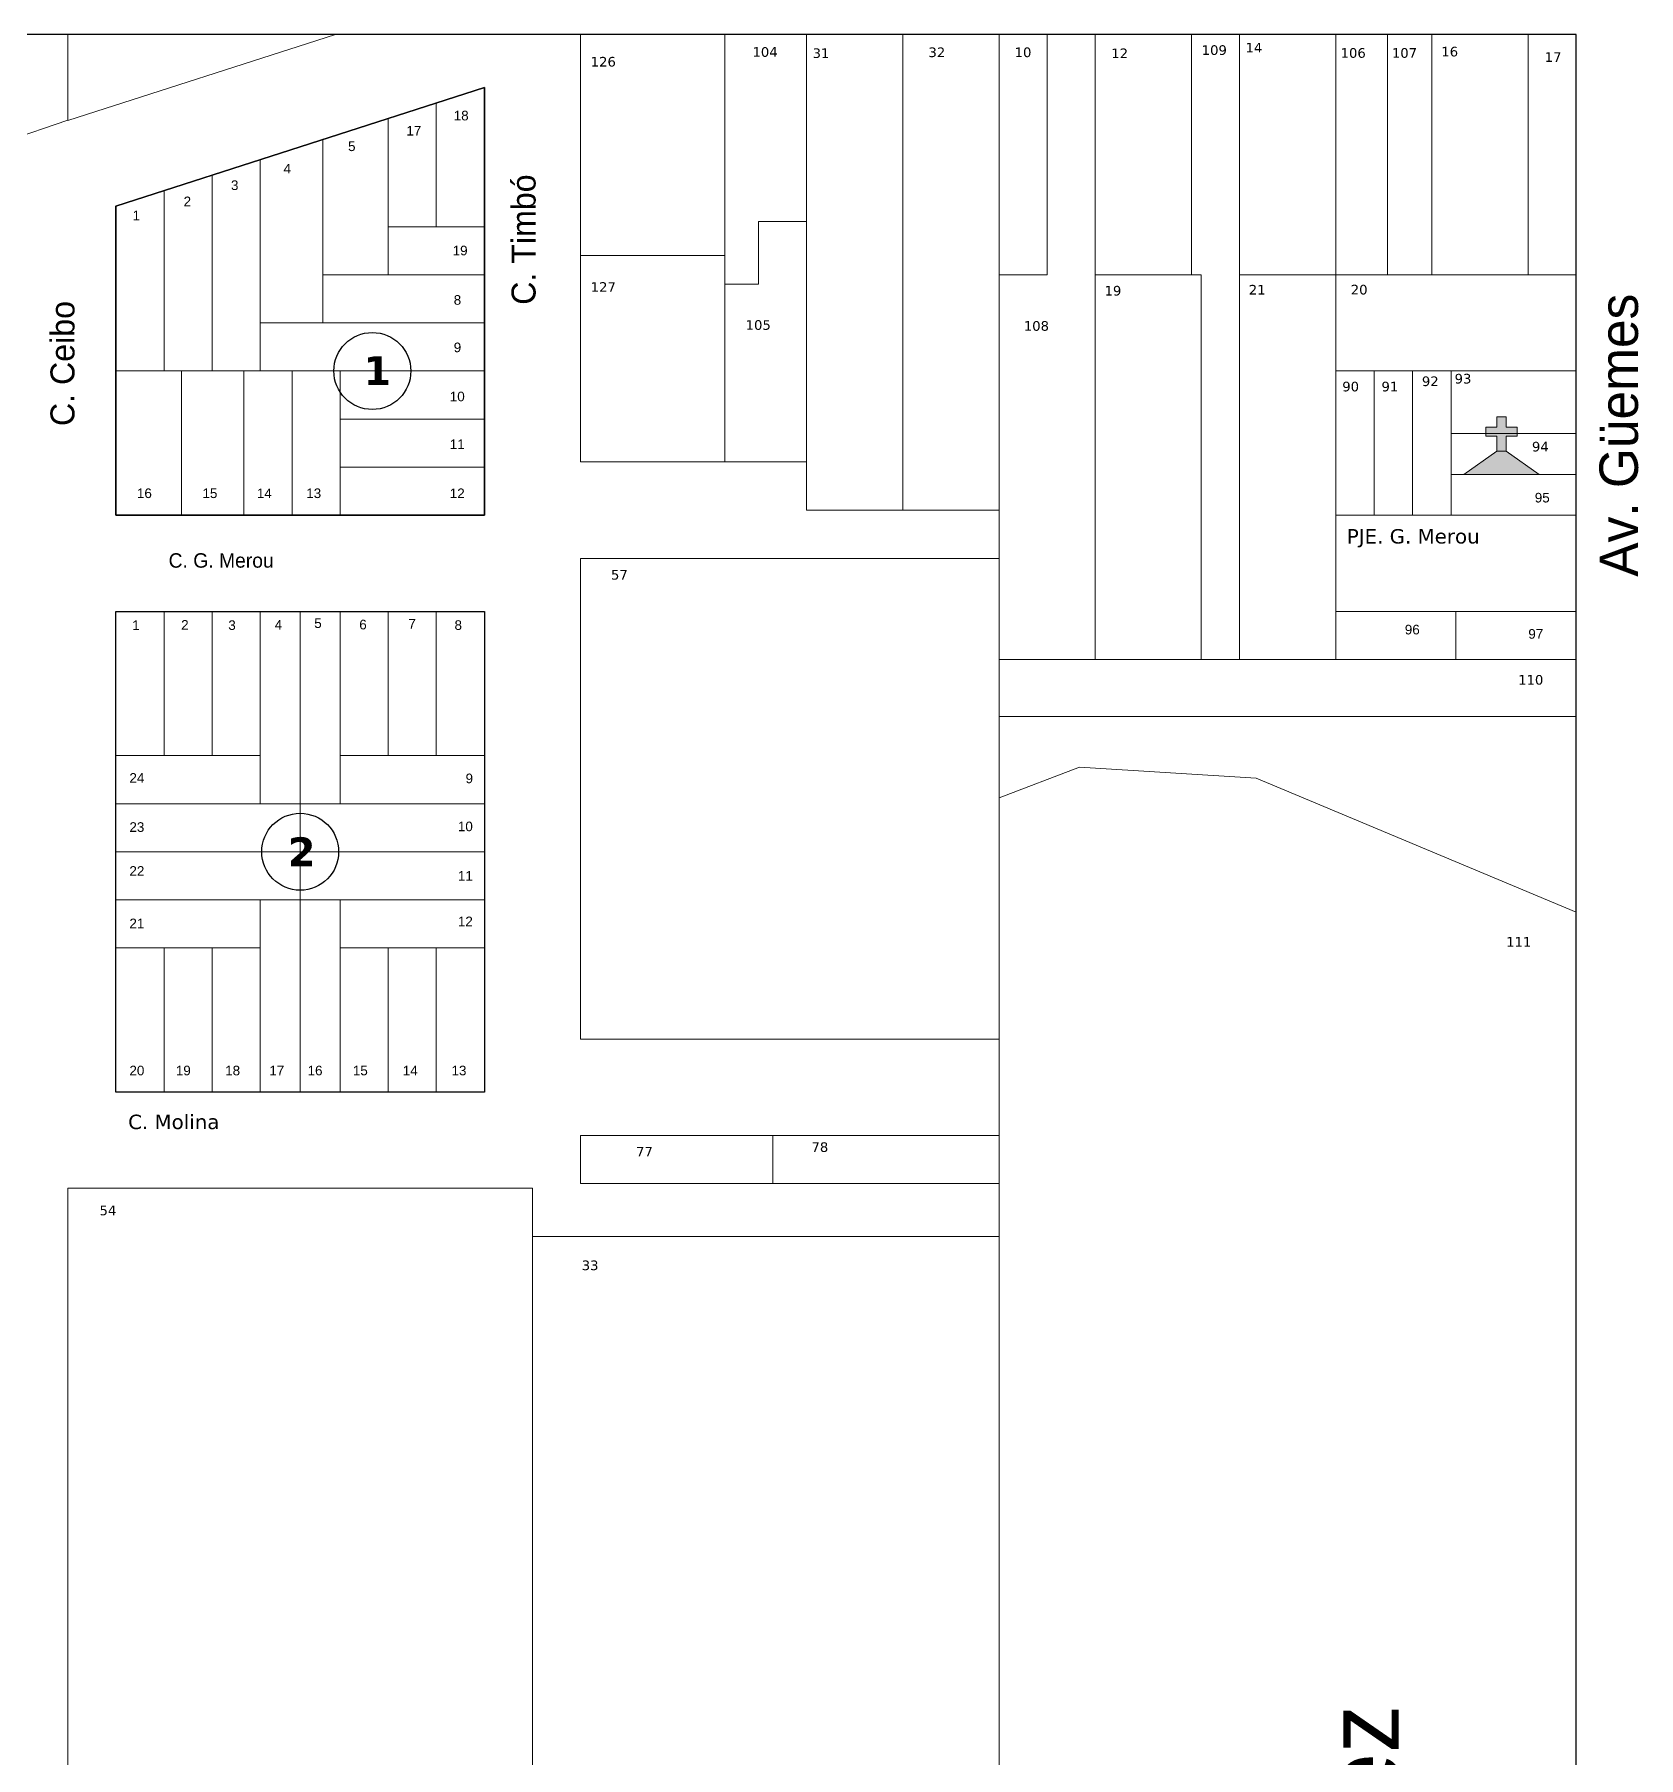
# Model space of a CAD drawing. Header units: millimetres. Extents: x 0 to 6558, y 60 to 10727.
# Drawn here: x 2859.4 to 3192.9, y 7036.7 to 7395.1 of the extents above; entities that cross this region are included whole.
import ezdxf

# ---------------------------------------------------------------- set-up
doc = ezdxf.new("R2010")
doc.units = ezdxf.units.MM
for name, color, linetype, lineweight in [('0 NOMBRE DE BARRIOS', 251, 'Continuous', 35), ('0 N° DE PARCELA', 255, 'Continuous', 25), ('0 SIG - PARCELAS', 252, 'Continuous', 18), ('EQUIPAMIENTOS', 10, 'Continuous', 18)]:
    doc.layers.add(name, color=color, linetype=linetype, lineweight=lineweight)
for name, color, linetype in [('0 NOMBRE DE CALLES', 255, 'Continuous'), ('0 N° DE MANZANA', 255, 'Continuous'), ('0 SIG - CHACRAS', 253, 'Continuous'), ('0 SIG - MANZANAS', 253, 'Continuous')]:
    doc.layers.add(name, color=color, linetype=linetype)
doc.styles.get("Standard").update_dxf_attribs({"font": 'arial.ttf'})
doc.styles.add('STYLE1', font='arial.ttf')

# ---------------------------------------------------------------- blocks, each defined once
blk = doc.blocks.new('IGLESIA')
at = {"linetype": 'Continuous'}
for points in [[(-4.8, 49.2), (-16.3, 49.2), (-16.3, 39.6), (-4.8, 39.6), (-4.8, 24), (4.8, 24), (4.8, 39.6), (16.3, 39.6), (16.3, 49.2), (4.8, 49.2), (4.8, 60), (-4.8, 60)], [(4.8, 24), (-4.8, 24), (-39, 0), (39, 0)]]:
    blk.add_hatch(color=256, dxfattribs=at).paths.add_polyline_path(points)
for p, q in [((-4.8, 60), (-4.8, 49.2)), ((-4.8, 60), (4.8, 60)), ((4.8, 60), (4.8, 49.2)), ((-16.3, 49.2), (-16.3, 39.6)), ((-4.8, 49.2), (-16.3, 49.2)), ((-4.8, 39.6), (-16.3, 39.6)), ((-4.8, 39.6), (-4.8, 24)), ((4.8, 49.2), (16.3, 49.2)), ((4.8, 39.6), (16.3, 39.6)), ((4.8, 39.6), (4.8, 24)), ((16.3, 49.2), (16.3, 39.6)), ((-4.8, 24), (-39, 0)), ((-4.8, 24), (4.8, 24)), ((4.8, 24), (39, 0)), ((-39, 0), (39, 0))]:
    blk.add_line(p, q, dxfattribs=at)

msp = doc.modelspace()

# ---------------------------------------------------------------- linework, layer by layer
at = {"layer": '0 N° DE MANZANA'}
for centre in [(2929.679, 7325.105), (2914.679, 7225.105)]:
    msp.add_circle(centre, 8, dxfattribs=at)
at = {"layer": '0 SIG - CHACRAS'}
msp.add_lwpolyline([(2199.979, 6415.105), (3179.979, 6415.105), (3179.979, 7395.105), (2199.979, 7395.105)], close=True, dxfattribs=at)
at = {"layer": '0 SIG - MANZANAS'}
msp.add_line((2952.979, 7345.105), (2952.979, 7355.105), dxfattribs=at)
for points in [[(2876.379, 7359.395), (2876.379, 7295.105), (2952.979, 7295.105), (2952.979, 7384.065)], [(2876.379, 7275.105), (2952.979, 7275.105), (2952.979, 7175.105), (2876.379, 7175.105)]]:
    msp.add_lwpolyline(points, close=True, dxfattribs=at)
msp.add_lwpolyline([(2876.379, 7359.395), (2952.979, 7384.065), (2952.979, 7295.105), (2876.379, 7295.105), (2876.379, 7359.395)], dxfattribs=at)
at = {"layer": '0 SIG - PARCELAS'}
for p, q in [((2972.979, 7395.105), (2972.979, 7349.105)), ((2972.979, 7349.105), (3002.979, 7349.105))]:
    msp.add_line(p, q, dxfattribs=at)
msp.add_lwpolyline([(2841.243, 7368.662), (2866.379, 7377.305), (2866.379, 7395.105), (2796.455, 7395.105, -0.0172978), (2769.779, 7387.805), (2769.779, 7346.805, 0.0384343)], format="xyb", close=True, dxfattribs=at)
for points in [[(2922.029, 7395.105), (2866.379, 7395.105), (2866.379, 7377.185)], [(2972.979, 7306.185), (3002.979, 7306.185), (3002.979, 7395.105), (2972.979, 7395.105)], [(2972.979, 7395.105), (3002.979, 7395.105), (3002.979, 7349.105), (2972.979, 7349.105)], [(3019.979, 7395.105), (3002.979, 7395.105), (3002.979, 7343.185), (3009.979, 7343.185), (3009.979, 7356.185), (3019.979, 7356.185)], [(3039.979, 7395.105), (3019.979, 7395.105), (3019.979, 7296.185), (3039.979, 7296.185)], [(3059.979, 7395.105), (3039.979, 7395.105), (3039.979, 7296.185), (3059.979, 7296.185)], [(3059.979, 7345.105), (3069.979, 7345.105), (3069.979, 7395.105), (3059.979, 7395.105)], [(3099.979, 7395.105), (3079.979, 7395.105), (3079.979, 7345.105), (3099.979, 7345.105)], [(3129.979, 7395.105), (3109.979, 7395.105), (3109.979, 7345.105), (3129.979, 7345.105)], [(3129.979, 7395.105), (3140.779, 7395.105), (3140.779, 7345.105), (3129.979, 7345.105)], [(3140.779, 7395.105), (3149.979, 7395.105), (3149.979, 7345.105), (3140.779, 7345.105)], [(3169.979, 7395.105), (3149.979, 7395.105), (3149.979, 7345.105), (3169.979, 7345.105)], [(3169.979, 7345.105), (3179.979, 7345.105), (3179.979, 7395.105), (3169.979, 7395.105)], [(2942.979, 7355.105), (2942.979, 7380.844), (2932.979, 7377.624), (2932.979, 7355.105)], [(2932.979, 7355.105), (2952.979, 7355.105), (2952.979, 7345.105), (2932.979, 7345.105)], [(3019.979, 7356.185), (3009.979, 7356.185), (3009.979, 7343.185), (3002.979, 7343.185), (3002.979, 7306.185), (3019.979, 7306.185)], [(2919.379, 7335.105), (2952.979, 7335.105), (2952.979, 7345.105), (2919.379, 7345.105)], [(3101.979, 7265.105), (3079.979, 7265.105), (3079.979, 7345.105), (3101.979, 7345.105)], [(3129.979, 7345.105), (3109.979, 7345.105), (3109.979, 7265.105), (3129.979, 7265.105)], [(3129.979, 7345.105), (3179.979, 7345.105), (3179.979, 7325.105), (3129.979, 7325.105)], [(2906.379, 7325.105), (2952.979, 7325.105), (2952.979, 7335.105), (2906.379, 7335.105)], [(2876.379, 7295.105), (2889.979, 7295.105), (2889.979, 7325.105), (2876.379, 7325.105)], [(2889.979, 7295.105), (2902.979, 7295.105), (2902.979, 7325.105), (2889.979, 7325.105)], [(2902.979, 7295.105), (2912.979, 7295.105), (2912.979, 7325.105), (2902.979, 7325.105)], [(2912.979, 7295.105), (2922.979, 7295.105), (2922.979, 7325.105), (2912.979, 7325.105)], [(2922.979, 7315.105), (2952.979, 7315.105), (2952.979, 7325.105), (2922.979, 7325.105)], [(3137.979, 7325.105), (3129.979, 7325.105), (3129.979, 7295.105), (3137.979, 7295.105)], [(3145.979, 7325.105), (3137.979, 7325.105), (3137.979, 7295.105), (3145.979, 7295.105)], [(3153.979, 7325.105), (3145.979, 7325.105), (3145.979, 7295.105), (3153.979, 7295.105)], [(3179.979, 7312.105), (3179.979, 7325.105), (3153.979, 7325.105), (3153.979, 7312.105)], [(2922.979, 7305.105), (2952.979, 7305.105), (2952.979, 7315.105), (2922.979, 7315.105)], [(3179.979, 7312.105), (3153.979, 7312.105), (3153.979, 7303.605), (3179.979, 7303.605)], [(2922.979, 7295.105), (2952.979, 7295.105), (2952.979, 7305.105), (2922.979, 7305.105)], [(3179.979, 7303.605), (3153.979, 7303.605), (3153.979, 7295.105), (3179.979, 7295.105)], [(2972.979, 7186.105), (3059.979, 7186.105), (3059.979, 7286.105), (2972.979, 7286.105)], [(2972.979, 7186.105), (3059.979, 7186.105), (3059.979, 7286.105), (2972.979, 7286.105)], [(2876.379, 7275.105), (2886.379, 7275.105), (2886.379, 7245.105), (2876.379, 7245.105)], [(2886.379, 7275.105), (2896.379, 7275.105), (2896.379, 7245.105), (2886.379, 7245.105)], [(2896.379, 7275.105), (2906.379, 7275.105), (2906.379, 7245.105), (2896.379, 7245.105)], [(2906.379, 7275.105), (2914.679, 7275.105), (2914.679, 7235.105), (2906.379, 7235.105)], [(2914.679, 7275.105), (2922.979, 7275.105), (2922.979, 7235.105), (2914.679, 7235.105)], [(2922.979, 7275.105), (2932.979, 7275.105), (2932.979, 7245.105), (2922.979, 7245.105)], [(2932.979, 7275.105), (2942.979, 7275.105), (2942.979, 7245.105), (2932.979, 7245.105)], [(2942.979, 7275.105), (2952.979, 7275.105), (2952.979, 7245.105), (2942.979, 7245.105)], [(3154.979, 7275.105), (3129.979, 7275.105), (3129.979, 7265.105), (3154.979, 7265.105)], [(3179.979, 7275.105), (3154.979, 7275.105), (3154.979, 7265.105), (3179.979, 7265.105)], [(3059.979, 7236.355), (3059.979, 7253.225), (3179.979, 7253.225), (3179.979, 7212.525), (3113.467, 7240.409), (3076.718, 7242.687)], [(2876.379, 7245.105), (2906.379, 7245.105), (2906.379, 7235.105), (2876.379, 7235.105)], [(2922.979, 7245.105), (2952.979, 7245.105), (2952.979, 7235.105), (2922.979, 7235.105)], [(3059.979, 7025.515), (3179.979, 7025.515), (3179.979, 7212.525), (3113.467, 7240.409), (3076.718, 7242.687), (3059.979, 7236.355)], [(2876.379, 7225.105), (2914.679, 7225.105), (2914.679, 7235.105), (2876.379, 7235.105)], [(2914.679, 7225.105), (2952.979, 7225.105), (2952.979, 7235.105), (2914.679, 7235.105)], [(2876.379, 7215.105), (2914.679, 7215.105), (2914.679, 7225.105), (2876.379, 7225.105)], [(2914.679, 7215.105), (2952.979, 7215.105), (2952.979, 7225.105), (2914.679, 7225.105)], [(2876.379, 7205.105), (2906.379, 7205.105), (2906.379, 7215.105), (2876.379, 7215.105)], [(2906.379, 7175.105), (2914.679, 7175.105), (2914.679, 7215.105), (2906.379, 7215.105)], [(2914.679, 7175.105), (2922.979, 7175.105), (2922.979, 7215.105), (2914.679, 7215.105)], [(2922.979, 7205.105), (2952.979, 7205.105), (2952.979, 7215.105), (2922.979, 7215.105)], [(2876.379, 7175.105), (2886.379, 7175.105), (2886.379, 7205.105), (2876.379, 7205.105)], [(2886.379, 7175.105), (2896.379, 7175.105), (2896.379, 7205.105), (2886.379, 7205.105)], [(2896.379, 7175.105), (2906.379, 7175.105), (2906.379, 7205.105), (2896.379, 7205.105)], [(2922.979, 7175.105), (2932.979, 7175.105), (2932.979, 7205.105), (2922.979, 7205.105)], [(2932.979, 7175.105), (2942.979, 7175.105), (2942.979, 7205.105), (2932.979, 7205.105)], [(2942.979, 7175.105), (2952.979, 7175.105), (2952.979, 7205.105), (2942.979, 7205.105)], [(2972.979, 7156.105), (3012.979, 7156.105), (3012.979, 7166.105), (2972.979, 7166.105)], [(2972.979, 7156.105), (3012.979, 7156.105), (3012.979, 7166.105), (2972.979, 7166.105)], [(3012.979, 7156.105), (3059.979, 7156.105), (3059.979, 7166.105), (3012.979, 7166.105)], [(3012.979, 7156.105), (3059.979, 7156.105), (3059.979, 7166.105), (3012.979, 7166.105)], [(2962.979, 7155.105), (2866.379, 7155.105), (2866.379, 6725.665), (2962.979, 6725.665)]]:
    msp.add_lwpolyline(points, close=True, dxfattribs=at)
for points in [[(3079.979, 7265.105), (3059.979, 7265.105), (3059.979, 7345.105), (3069.979, 7345.105), (3069.979, 7395.105), (3079.979, 7395.105), (3079.979, 7265.105)], [(3109.979, 7265.105), (3101.979, 7265.105), (3101.979, 7345.105), (3099.979, 7345.105), (3099.979, 7395.105), (3109.979, 7395.105), (3109.979, 7265.105)], [(2942.979, 7380.844), (2942.979, 7355.105), (2952.979, 7355.105), (2952.979, 7384.065), (2942.979, 7380.844)], [(2942.979, 7380.844), (2942.979, 7355.105), (2952.979, 7355.105), (2952.979, 7384.065), (2942.979, 7380.844)], [(2942.979, 7380.844), (2952.979, 7384.065), (2952.979, 7355.105), (2942.979, 7355.105), (2942.979, 7380.844)], [(2919.379, 7373.244), (2919.379, 7345.105), (2932.979, 7345.105), (2932.979, 7377.624), (2919.379, 7373.244)], [(2919.379, 7373.244), (2919.379, 7345.105), (2932.979, 7345.105), (2932.979, 7377.624), (2919.379, 7373.244)], [(2906.379, 7369.057), (2906.379, 7335.105), (2919.379, 7335.105), (2919.379, 7373.244), (2906.379, 7369.057)], [(2896.379, 7325.105), (2906.379, 7325.105), (2906.379, 7369.057), (2896.379, 7365.836)], [(2886.379, 7325.105), (2896.379, 7325.105), (2896.379, 7365.836), (2886.379, 7362.615), (2886.379, 7325.105)], [(2876.379, 7325.105), (2886.379, 7325.105), (2886.379, 7362.615), (2876.379, 7359.395), (2876.379, 7325.105)], [(3179.979, 7265.105), (3179.979, 7224.405)], [(3179.979, 7020.515), (3179.979, 7199.585)], [(3059.979, 7145.105), (2962.979, 7145.105), (2962.979, 6827.476), (3059.979, 6827.476), (3059.979, 7145.105)]]:
    msp.add_lwpolyline(points, dxfattribs=at)

# ---------------------------------------------------------------- block references
at = {"layer": 'EQUIPAMIENTOS', "linetype": 'Continuous', "xscale": 0.2000000000007276, "yscale": 0.2000000000007276, "zscale": 0.2000000000007276}
msp.add_blockref('IGLESIA', (3164.454, 7303.605), dxfattribs=at)

# ---------------------------------------------------------------- texts
at = {"layer": '0 NOMBRE DE BARRIOS', "linetype": 'Continuous', "lineweight": 25, "insert": (3137.859, 6965.942), "char_height": 15, "width": 338.88889, "attachment_point": 5, "rotation": 90}
msp.add_mtext('{\\fBankGothic Lt BT|b0|i0|c0|p34;Bº jose hernandez}', dxfattribs=at)
at = {"layer": '0 NOMBRE DE CALLES', "char_height": 5, "width": 783.33333, "attachment_point": 4, "rotation": 90}
for s, insert in [('\\pt10;{\\fBankGothic Lt BT|b0|i0|c0|p34;C. Timbó}', (2961.158, 7338.872)), ('\\pt10;{\\fBankGothic Lt BT|b0|i0|c0|p34;C. Ceibo}', (2865.29, 7313.655))]:
    msp.add_mtext(s, dxfattribs=dict(at, insert=insert))
at = {"layer": '0 NOMBRE DE CALLES', "linetype": 'Continuous', "insert": (3188.885, 7282.316), "char_height": 8, "width": 783.33333, "attachment_point": 4, "rotation": 90}
msp.add_mtext('\\pt16;{\\fBankGothic Lt BT|b0|i0|c0|p34;Av. Güemes}', dxfattribs=at)
at = {"layer": '0 NOMBRE DE CALLES', "color": 4, "linetype": 'Continuous', "char_height": 3, "width": 783.33333, "attachment_point": 4}
for s, insert in [('\\pt9.9999;{\\fVerdana|b0|i0|c0|p34;\\C256;PJE. G. Merou}', (3132.291, 7290.307)), ('\\pt9.9999;{\\fBankGothic Lt BT|b0|i0|c0|p34;\\C256;C. G. Merou}', (2887.325, 7285.676)), ('\\pt9.9999;{\\fVerdana|b0|i0|c0|p34;\\C256;C. Molina}', (2878.913, 7168.889))]:
    msp.add_mtext(s, dxfattribs=dict(at, insert=insert))
at = {"layer": '0 N° DE MANZANA', "char_height": 6, "width": 338.88889, "attachment_point": 4}
for s, insert in [('{\\fVerdana|b1|i0|c0|p34;1}', (2927.857, 7325.185)), ('{\\fVerdana|b1|i0|c0|p34;2}', (2912.135, 7225.105))]:
    msp.add_mtext(s, dxfattribs=dict(at, insert=insert))
at = {"layer": '0 N° DE PARCELA', "style": 'STYLE1'}
for s, p in [('95', (3171.369, 7297.76)), ('96', (3144.349, 7270.315)), ('97', (3170.029, 7269.419))]:
    msp.add_text(s, height=2, dxfattribs=at).set_placement(p)
at = {"layer": '0 N° DE PARCELA', "char_height": 2, "attachment_point": 4, "style": 'STYLE1'}
for s, insert in [('\\pt4;{\\fVerdana|b0|i0|c0|p34;126}', (2975.083, 7389.415)), ('\\pt8;{\\fVerdana|b0|i0|c0|p34;104}', (3008.716, 7391.444)), ('\\pt8;{\\fVerdana|b0|i0|c0|p34;31}', (3021.212, 7391.193)), ('\\pt8;{\\fVerdana|b0|i0|c0|p34;32}', (3045.306, 7391.378)), ('\\pt8;{\\fVerdana|b0|i0|c0|p34;10}', (3063.222, 7391.378)), ('\\pt8;{\\fVerdana|b0|i0|c0|p34;12}', (3083.323, 7391.18)), ('\\pt8;{\\fVerdana|b0|i0|c0|p34;109}', (3102.116, 7391.838)), ('\\pt8;{\\fVerdana|b0|i0|c0|p34;14}', (3111.219, 7392.353)), ('\\pt5;{\\fVerdana|b0|i0|c0|p34;106}', (3130.996, 7391.237)), ('\\pt5;{\\fVerdana|b0|i0|c0|p34;107}', (3141.663, 7391.237)), ('\\pt8;{\\fVerdana|b0|i0|c0|p34;16}', (3151.94, 7391.516)), ('\\pt8;{\\fVerdana|b0|i0|c0|p34;17}', (3173.441, 7390.4)), ('17', (2936.754, 7375.083)), ('18', (2946.602, 7378.219)), ('5', (2924.634, 7371.839)), ('4', (2911.215, 7367.19)), ('3', (2900.285, 7363.73)), ('1', (2879.824, 7357.463)), ('2', (2890.437, 7360.378)), ('19', (2946.375, 7350.145)), ('8', (2946.602, 7339.875)), ('\\pt4;{\\fVerdana|b0|i0|c0|p34;127}', (2975.083, 7342.577)), ('\\pt8;{\\fVerdana|b0|i0|c0|p34;19}', (3081.918, 7341.788)), ('\\pt8;{\\fVerdana|b0|i0|c0|p34;21}', (3111.912, 7342.011)), ('\\pt8;{\\fVerdana|b0|i0|c0|p34;20}', (3133.11, 7342.011)), ('\\pt8;{\\fVerdana|b0|i0|c0|p34;105}', (3007.293, 7334.655)), ('\\pt8;{\\fVerdana|b0|i0|c0|p34;108}', (3065.134, 7334.457)), ('9', (2946.602, 7330.004)), ('\\pt8;{\\fVerdana|b0|i0|c0|p34;90}', (3131.342, 7321.848)), ('\\pt8;{\\fVerdana|b0|i0|c0|p34;91}', (3139.492, 7321.848)), ('\\pt8;{\\fVerdana|b0|i0|c0|p34;92}', (3147.899, 7322.953)), ('\\pt8;{\\fVerdana|b0|i0|c0|p34;93}', (3154.7, 7323.488)), ('10', (2945.782, 7319.794)), ('11', (2945.782, 7309.872)), ('\\pt8;{\\fVerdana|b0|i0|c0|p34;94}', (3170.779, 7309.353)), ('16', (2880.736, 7299.661)), ('15', (2894.362, 7299.661)), ('14', (2905.675, 7299.661)), ('13', (2915.936, 7299.661)), ('12', (2945.782, 7299.661)), ('\\pt8;{\\fVerdana|b0|i0|c0|p34;57}', (2979.305, 7282.697)), ('1', (2879.741, 7272.228)), ('2', (2889.93, 7272.293)), ('3', (2899.731, 7272.232)), ('4', (2909.383, 7272.319)), ('5', (2917.605, 7272.638)), ('6', (2926.962, 7272.348)), ('7', (2937.178, 7272.525)), ('8', (2946.769, 7272.236)), ('\\pt4;{\\fVerdana|b0|i0|c0|p34;110}', (3167.912, 7260.852)), ('24', (2879.174, 7240.466)), ('9', (2949.067, 7240.352)), ('23', (2879.174, 7230.231)), ('10', (2947.466, 7230.367)), ('22', (2879.174, 7221.108)), ('11', (2947.466, 7220.098)), ('21', (2879.174, 7210.201)), ('12', (2947.466, 7210.62)), ('\\pt8;{\\fVerdana|b0|i0|c0|p34;111}', (3165.412, 7206.371)), ('20', (2879.174, 7179.588)), ('19', (2888.827, 7179.588)), ('18', (2899.083, 7179.588)), ('17', (2908.253, 7179.588)), ('16', (2916.216, 7179.588)), ('15', (2925.628, 7179.588)), ('14', (2936.004, 7179.588)), ('13', (2946.14, 7179.588)), ('\\pt8;{\\fVerdana|b0|i0|c0|p34;78}', (3020.984, 7163.649)), ('\\pt8;{\\fVerdana|b0|i0|c0|p34;77}', (2984.518, 7162.726)), ('\\pt8;{\\fVerdana|b0|i0|c0|p34;54}', (2872.952, 7150.487)), ('\\pt8;{\\fVerdana|b0|i0|c0|p34;33}', (2973.217, 7139.063))]:
    msp.add_mtext(s, dxfattribs=dict(at, insert=insert))

doc.saveas('drawing.dxf')
